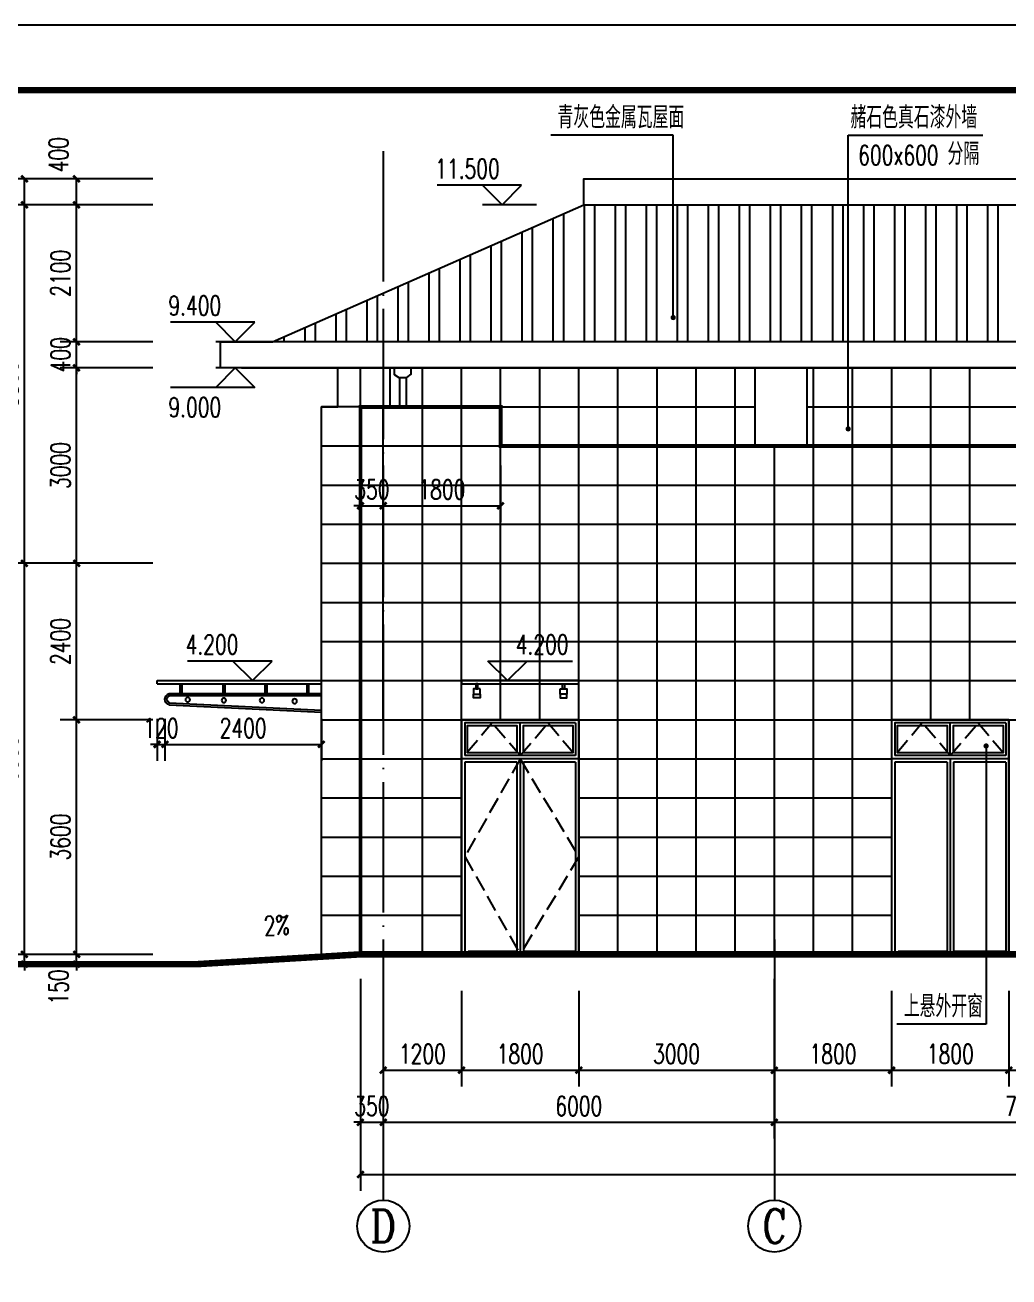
# Model space of a CAD drawing. Extents: x 63793 to 231107, y 20849 to 337643.
# Drawn here: x 179976 to 195072, y 147033 to 166242 of the extents above; entities that cross this region are included whole.
import ezdxf
from ezdxf.enums import TextEntityAlignment as Align

# ---------------------------------------------------------------- set-up
doc = ezdxf.new("R2010")
doc.units = 0
doc.header["$LTSCALE"] = 1000
doc.header["$MEASUREMENT"] = 0
doc.linetypes.add('DASH', pattern=[0.35, 0.25, -0.1])
doc.linetypes.add('DOTE', pattern=[2.42, 2, -0.2, 0.02, -0.2])
for name, color, linetype in [('A-ELEV-玻璃幕墙', 142, 'Continuous'), ('AXIS', 3, 'Continuous'), ('AXIS_TEXT', 7, 'Continuous'), ('DIM_ELEV', 3, 'Continuous'), ('DIM_LEAD', 3, 'Continuous'), ('DIM_SYMB', 3, 'Continuous'), ('DOTE', 1, 'DOTE'), ('PUB_DIM', 3, 'Continuous'), ('PUB_TEXT', 7, 'Continuous'), ('PUB_TITLE', 4, 'Continuous'), ('SPACE_HATCH', 8, 'Continuous'), ('新块$0$WINDOW', 4, 'Continuous'), ('网格', 144, 'Continuous'), ('装修线', 153, 'Continuous')]:
    doc.layers.add(name, color=color, linetype=linetype)
doc.styles.add('_TCH_AXIS', font='COMPLEX', dxfattribs={"bigfont": 'GBCBIG'})
doc.styles.add('_TCH_DIM', font='SIMPLEX', dxfattribs={"bigfont": 'GBCBIG'})
doc.styles.add('_TCH_DIM_T3', font='SIMPLEX', dxfattribs={"width": 0.705882, "bigfont": 'GBCBIG'})
doc.styles.add('COMPLEX', font='COMPLEX')
doc.dimstyles.new('_TCH_ARCH&&100', dxfattribs={"dimtxt": 297.5, "dimasz": 100, "dimexe": 250, "dimexo": 300, "dimgap": 100, "dimtad": 1, "dimdec": 0, "dimzin": 0, "dimdsep": 46, "dimtxsty": '_TCH_DIM_T3', "dimblk": 'ARCHTICK', "dimcen": 0.09, "dimclrt": 7, "dimazin": 2, "dimtfac": 1, "dimtdec": 0, "dimtix": 1, "dimtmove": 2, "dimatfit": 3, "dimfxl": 0, "dimtolj": 1, "dimtzin": 0, "dimarcsym": 0})

# ---------------------------------------------------------------- blocks, each defined once
blk = doc.blocks.new('ddd')
at = {"layer": 'A-ELEV-玻璃幕墙'}
for p, q in [((219058, -84048), (216538, -84048)), ((219058, -84098), (216538, -84098)), ((216728, -84248), (216728, -84098)), ((216758, -84248), (216758, -84098)), ((217370, -84248), (217370, -84098)), ((217400, -84248), (217400, -84098)), ((218016, -84248), (218016, -84098)), ((218046, -84248), (218046, -84098)), ((218675, -84248), (218675, -84098)), ((218705, -84248), (218705, -84098)), ((219058, -84098), (219058, -84048)), ((218872, -84248), (216538, -84248)), ((218872, -84278), (216538, -84278)), ((218871, -84389), (216538, -84500)), ((218872, -84419), (216538, -84530))]:
    blk.add_line(p, q, dxfattribs=at)
for centre in [(217450, -84350), (218034, -84350), (218588, -84341), (216949, -84365)]:
    blk.add_circle(centre, 35, dxfattribs=at)
for radius in [58.4, 88.4]:
    blk.add_arc((218850, -84334), radius, 284.4298, 75.5702, dxfattribs=at)
blk = doc.blocks.new('wdrfe')
blk.add_lwpolyline([(199154, -17387), (200954, -17387), (200954, -17337), (199154, -17337), (199154, -17387)])
for points in [[(199440, -17462), (199340, -17462), (199340, -17547), (199440, -17547)], [(199405, -17387), (199375, -17387), (199375, -17462), (199405, -17462)], [(200668, -17462), (200768, -17462), (200768, -17547), (200668, -17547)], [(200703, -17387), (200733, -17387), (200733, -17462), (200703, -17462)], [(199340, -17547), (199440, -17547), (199440, -17602), (199340, -17602)], [(200768, -17547), (200668, -17547), (200668, -17602), (200768, -17602)]]:
    blk.add_lwpolyline(points, close=True)
blk = doc.blocks.new('_ArchTick')
at = {"color": 0, "linetype": 'ByBlock', "const_width": 0.4}
blk.add_lwpolyline([(-0.5, -0.5), (0.5, 0.5)], dxfattribs=at)
blk = doc.blocks.new('*D1622')
at = {"layer": 'Defpoints', "color": 0, "transparency": 16777216}
for p in [(182002, 155898), (182122, 155898), (182122, 155205)]:
    blk.add_point(p, dxfattribs=at)
at = {"layer": 'PUB_DIM', "color": 0, "lineweight": -2, "transparency": 16777216}
for p, q in [((182002, 155598), (182002, 154955)), ((182122, 155598), (182122, 154955)), ((182002, 155205), (181902, 155205)), ((182002, 155205), (182122, 155205)), ((182122, 155205), (182222, 155205))]:
    blk.add_line(p, q, dxfattribs=at)
at = {"layer": 'PUB_DIM', "color": 0, "lineweight": -2, "transparency": 16777216, "xscale": 100, "yscale": 100, "zscale": 100}
blk.add_blockref('_ArchTick', (182002, 155205), dxfattribs=at)
at = {"layer": 'PUB_DIM', "color": 0, "lineweight": -2, "transparency": 16777216, "xscale": 100, "yscale": 100, "zscale": 100, "rotation": 180}
blk.add_blockref('_ArchTick', (182122, 155205), dxfattribs=at)
at = {"layer": 'PUB_DIM', "color": 7, "transparency": 16777216, "insert": (182062, 155454), "char_height": 297.5, "attachment_point": 5, "style": '_TCH_DIM_T3'}
blk.add_mtext('\\A1;120', dxfattribs=at)
blk = doc.blocks.new('*D1623')
at = {"layer": 'Defpoints', "color": 0, "transparency": 16777216}
for p in [(182122, 155898), (184522, 155898), (184522, 155205)]:
    blk.add_point(p, dxfattribs=at)
at = {"layer": 'PUB_DIM', "color": 0, "lineweight": -2, "transparency": 16777216}
for p, q in [((182122, 155598), (182122, 154955)), ((184522, 155598), (184522, 154955)), ((182122, 155205), (184522, 155205))]:
    blk.add_line(p, q, dxfattribs=at)
at = {"layer": 'PUB_DIM', "color": 0, "lineweight": -2, "transparency": 16777216, "xscale": 100, "yscale": 100, "zscale": 100, "rotation": 180}
blk.add_blockref('_ArchTick', (182122, 155205), dxfattribs=at)
at = {"layer": 'PUB_DIM', "color": 0, "lineweight": -2, "transparency": 16777216, "xscale": 100, "yscale": 100, "zscale": 100}
blk.add_blockref('_ArchTick', (184522, 155205), dxfattribs=at)
at = {"layer": 'PUB_DIM', "color": 7, "transparency": 16777216, "insert": (183322, 155454), "char_height": 297.5, "attachment_point": 5, "style": '_TCH_DIM_T3'}
blk.add_mtext('\\A1;2400', dxfattribs=at)
blk = doc.blocks.new('*D694')
at = {"layer": 'Defpoints', "color": 0, "transparency": 16777216}
for p in [(185472, 159783), (187272, 159783), (187272, 158866)]:
    blk.add_point(p, dxfattribs=at)
at = {"layer": 'PUB_DIM', "color": 0, "lineweight": -2, "transparency": 16777216}
for p, q in [((185472, 159483), (185472, 158616)), ((187272, 159483), (187272, 158616)), ((185472, 158866), (187272, 158866))]:
    blk.add_line(p, q, dxfattribs=at)
at = {"layer": 'PUB_DIM', "color": 0, "lineweight": -2, "transparency": 16777216, "xscale": 100, "yscale": 100, "zscale": 100, "rotation": 180}
blk.add_blockref('_ArchTick', (185472, 158866), dxfattribs=at)
at = {"layer": 'PUB_DIM', "color": 0, "lineweight": -2, "transparency": 16777216, "xscale": 100, "yscale": 100, "zscale": 100}
blk.add_blockref('_ArchTick', (187272, 158866), dxfattribs=at)
at = {"layer": 'PUB_DIM', "color": 7, "transparency": 16777216, "insert": (186372, 159115), "char_height": 297.5, "attachment_point": 5, "style": '_TCH_DIM_T3'}
blk.add_mtext('\\A1;1800', dxfattribs=at)
blk = doc.blocks.new('*D695')
at = {"layer": 'Defpoints', "color": 0, "transparency": 16777216}
for p in [(185122, 159783), (185472, 159783), (185472, 158866)]:
    blk.add_point(p, dxfattribs=at)
at = {"layer": 'PUB_DIM', "color": 0, "lineweight": -2, "transparency": 16777216}
for p, q in [((185122, 159483), (185122, 158616)), ((185472, 159483), (185472, 158616)), ((185122, 158866), (185022, 158866)), ((185122, 158866), (185472, 158866)), ((185472, 158866), (185572, 158866))]:
    blk.add_line(p, q, dxfattribs=at)
at = {"layer": 'PUB_DIM', "color": 0, "lineweight": -2, "transparency": 16777216, "xscale": 100, "yscale": 100, "zscale": 100}
blk.add_blockref('_ArchTick', (185122, 158866), dxfattribs=at)
at = {"layer": 'PUB_DIM', "color": 0, "lineweight": -2, "transparency": 16777216, "xscale": 100, "yscale": 100, "zscale": 100, "rotation": 180}
blk.add_blockref('_ArchTick', (185472, 158866), dxfattribs=at)
at = {"layer": 'PUB_DIM', "color": 7, "transparency": 16777216, "insert": (185297, 159115), "char_height": 297.5, "attachment_point": 5, "style": '_TCH_DIM_T3'}
blk.add_mtext('\\A1;350', dxfattribs=at)
blk = doc.blocks.new('*D858')
at = {"layer": 'Defpoints', "color": 0, "transparency": 16777216}
for p in [(195072, 151725), (197172, 151725), (197172, 150206)]:
    blk.add_point(p, dxfattribs=at)
at = {"layer": 'PUB_DIM', "color": 0, "lineweight": -2, "transparency": 16777216}
for p, q in [((195072, 151425), (195072, 149956)), ((197172, 151425), (197172, 149956)), ((195072, 150206), (197172, 150206))]:
    blk.add_line(p, q, dxfattribs=at)
at = {"layer": 'PUB_DIM', "color": 0, "lineweight": -2, "transparency": 16777216, "xscale": 100, "yscale": 100, "zscale": 100, "rotation": 180}
blk.add_blockref('_ArchTick', (195072, 150206), dxfattribs=at)
at = {"layer": 'PUB_DIM', "color": 0, "lineweight": -2, "transparency": 16777216, "xscale": 100, "yscale": 100, "zscale": 100}
blk.add_blockref('_ArchTick', (197172, 150206), dxfattribs=at)
at = {"layer": 'PUB_DIM', "color": 7, "transparency": 16777216, "insert": (196122, 150455), "char_height": 297.5, "attachment_point": 5, "style": '_TCH_DIM_T3'}
blk.add_mtext('\\A1;2100', dxfattribs=at)
blk = doc.blocks.new('*D859')
at = {"layer": 'Defpoints', "color": 0, "transparency": 16777216}
for p in [(193272, 151725), (195072, 151725), (195072, 150206)]:
    blk.add_point(p, dxfattribs=at)
at = {"layer": 'PUB_DIM', "color": 0, "lineweight": -2, "transparency": 16777216}
for p, q in [((193272, 151425), (193272, 149956)), ((195072, 151425), (195072, 149956)), ((193272, 150206), (195072, 150206))]:
    blk.add_line(p, q, dxfattribs=at)
at = {"layer": 'PUB_DIM', "color": 0, "lineweight": -2, "transparency": 16777216, "xscale": 100, "yscale": 100, "zscale": 100, "rotation": 180}
blk.add_blockref('_ArchTick', (193272, 150206), dxfattribs=at)
at = {"layer": 'PUB_DIM', "color": 0, "lineweight": -2, "transparency": 16777216, "xscale": 100, "yscale": 100, "zscale": 100}
blk.add_blockref('_ArchTick', (195072, 150206), dxfattribs=at)
at = {"layer": 'PUB_DIM', "color": 7, "transparency": 16777216, "insert": (194172, 150455), "char_height": 297.5, "attachment_point": 5, "style": '_TCH_DIM_T3'}
blk.add_mtext('\\A1;1800', dxfattribs=at)
blk = doc.blocks.new('*D860')
at = {"layer": 'Defpoints', "color": 0, "transparency": 16777216}
for p in [(191472, 151725), (193272, 151725), (193272, 150206)]:
    blk.add_point(p, dxfattribs=at)
at = {"layer": 'PUB_DIM', "color": 0, "lineweight": -2, "transparency": 16777216}
for p, q in [((191472, 151425), (191472, 149956)), ((193272, 151425), (193272, 149956)), ((191472, 150206), (193272, 150206))]:
    blk.add_line(p, q, dxfattribs=at)
at = {"layer": 'PUB_DIM', "color": 0, "lineweight": -2, "transparency": 16777216, "xscale": 100, "yscale": 100, "zscale": 100, "rotation": 180}
blk.add_blockref('_ArchTick', (191472, 150206), dxfattribs=at)
at = {"layer": 'PUB_DIM', "color": 0, "lineweight": -2, "transparency": 16777216, "xscale": 100, "yscale": 100, "zscale": 100}
blk.add_blockref('_ArchTick', (193272, 150206), dxfattribs=at)
at = {"layer": 'PUB_DIM', "color": 7, "transparency": 16777216, "insert": (192372, 150455), "char_height": 297.5, "attachment_point": 5, "style": '_TCH_DIM_T3'}
blk.add_mtext('\\A1;1800', dxfattribs=at)
blk = doc.blocks.new('*D861')
at = {"layer": 'Defpoints', "color": 0, "transparency": 16777216}
for p in [(188472, 151725), (191472, 151725), (191472, 150206)]:
    blk.add_point(p, dxfattribs=at)
at = {"layer": 'PUB_DIM', "color": 0, "lineweight": -2, "transparency": 16777216}
for p, q in [((188472, 151425), (188472, 149956)), ((191472, 151425), (191472, 149956)), ((188472, 150206), (191472, 150206))]:
    blk.add_line(p, q, dxfattribs=at)
at = {"layer": 'PUB_DIM', "color": 0, "lineweight": -2, "transparency": 16777216, "xscale": 100, "yscale": 100, "zscale": 100, "rotation": 180}
blk.add_blockref('_ArchTick', (188472, 150206), dxfattribs=at)
at = {"layer": 'PUB_DIM', "color": 0, "lineweight": -2, "transparency": 16777216, "xscale": 100, "yscale": 100, "zscale": 100}
blk.add_blockref('_ArchTick', (191472, 150206), dxfattribs=at)
at = {"layer": 'PUB_DIM', "color": 7, "transparency": 16777216, "insert": (189972, 150455), "char_height": 297.5, "attachment_point": 5, "style": '_TCH_DIM_T3'}
blk.add_mtext('\\A1;3000', dxfattribs=at)
blk = doc.blocks.new('*D862')
at = {"layer": 'Defpoints', "color": 0, "transparency": 16777216}
for p in [(186672, 151725), (188472, 151725), (188472, 150206)]:
    blk.add_point(p, dxfattribs=at)
at = {"layer": 'PUB_DIM', "color": 0, "lineweight": -2, "transparency": 16777216}
for p, q in [((186672, 151425), (186672, 149956)), ((188472, 151425), (188472, 149956)), ((186672, 150206), (188472, 150206))]:
    blk.add_line(p, q, dxfattribs=at)
at = {"layer": 'PUB_DIM', "color": 0, "lineweight": -2, "transparency": 16777216, "xscale": 100, "yscale": 100, "zscale": 100, "rotation": 180}
blk.add_blockref('_ArchTick', (186672, 150206), dxfattribs=at)
at = {"layer": 'PUB_DIM', "color": 0, "lineweight": -2, "transparency": 16777216, "xscale": 100, "yscale": 100, "zscale": 100}
blk.add_blockref('_ArchTick', (188472, 150206), dxfattribs=at)
at = {"layer": 'PUB_DIM', "color": 7, "transparency": 16777216, "insert": (187572, 150455), "char_height": 297.5, "attachment_point": 5, "style": '_TCH_DIM_T3'}
blk.add_mtext('\\A1;1800', dxfattribs=at)
blk = doc.blocks.new('*D863')
at = {"layer": 'Defpoints', "color": 0, "transparency": 16777216}
for p in [(185472, 151725), (186672, 151725), (186672, 150206)]:
    blk.add_point(p, dxfattribs=at)
at = {"layer": 'PUB_DIM', "color": 0, "lineweight": -2, "transparency": 16777216}
for p, q in [((185472, 151425), (185472, 149956)), ((186672, 151425), (186672, 149956)), ((185472, 150206), (186672, 150206))]:
    blk.add_line(p, q, dxfattribs=at)
at = {"layer": 'PUB_DIM', "color": 0, "lineweight": -2, "transparency": 16777216, "xscale": 100, "yscale": 100, "zscale": 100, "rotation": 180}
blk.add_blockref('_ArchTick', (185472, 150206), dxfattribs=at)
at = {"layer": 'PUB_DIM', "color": 0, "lineweight": -2, "transparency": 16777216, "xscale": 100, "yscale": 100, "zscale": 100}
blk.add_blockref('_ArchTick', (186672, 150206), dxfattribs=at)
at = {"layer": 'PUB_DIM', "color": 7, "transparency": 16777216, "insert": (186072, 150455), "char_height": 297.5, "attachment_point": 5, "style": '_TCH_DIM_T3'}
blk.add_mtext('\\A1;1200', dxfattribs=at)
blk = doc.blocks.new('*D866')
at = {"layer": 'AXIS', "color": 0, "lineweight": -2, "transparency": 16777216}
for p, q in [((191472, 151606), (191472, 149156)), ((199272, 151606), (199272, 149156)), ((191472, 149406), (199272, 149406))]:
    blk.add_line(p, q, dxfattribs=at)
at = {"layer": 'Defpoints', "color": 0, "transparency": 16777216}
for p in [(191472, 151906), (199272, 151906), (199272, 149406)]:
    blk.add_point(p, dxfattribs=at)
at = {"layer": 'AXIS', "color": 0, "lineweight": -2, "transparency": 16777216, "xscale": 100, "yscale": 100, "zscale": 100, "rotation": 180}
blk.add_blockref('_ArchTick', (191472, 149406), dxfattribs=at)
at = {"layer": 'AXIS', "color": 0, "lineweight": -2, "transparency": 16777216, "xscale": 100, "yscale": 100, "zscale": 100}
blk.add_blockref('_ArchTick', (199272, 149406), dxfattribs=at)
at = {"layer": 'AXIS', "color": 7, "transparency": 16777216, "insert": (195372, 149655), "char_height": 297.5, "attachment_point": 5, "style": '_TCH_DIM_T3'}
blk.add_mtext('\\A1;7800', dxfattribs=at)
blk = doc.blocks.new('*D867')
at = {"layer": 'AXIS', "color": 0, "lineweight": -2, "transparency": 16777216}
for p, q in [((185472, 151606), (185472, 149156)), ((191472, 151606), (191472, 149156)), ((185472, 149406), (191472, 149406))]:
    blk.add_line(p, q, dxfattribs=at)
at = {"layer": 'Defpoints', "color": 0, "transparency": 16777216}
for p in [(185472, 151906), (191472, 151906), (191472, 149406)]:
    blk.add_point(p, dxfattribs=at)
at = {"layer": 'AXIS', "color": 0, "lineweight": -2, "transparency": 16777216, "xscale": 100, "yscale": 100, "zscale": 100, "rotation": 180}
blk.add_blockref('_ArchTick', (185472, 149406), dxfattribs=at)
at = {"layer": 'AXIS', "color": 0, "lineweight": -2, "transparency": 16777216, "xscale": 100, "yscale": 100, "zscale": 100}
blk.add_blockref('_ArchTick', (191472, 149406), dxfattribs=at)
at = {"layer": 'AXIS', "color": 7, "transparency": 16777216, "insert": (188472, 149655), "char_height": 297.5, "attachment_point": 5, "style": '_TCH_DIM_T3'}
blk.add_mtext('\\A1;6000', dxfattribs=at)
blk = doc.blocks.new('*D868')
at = {"layer": 'AXIS', "color": 0, "lineweight": -2, "transparency": 16777216}
for p, q in [((185122, 151606), (185122, 149156)), ((185472, 151606), (185472, 149156)), ((185122, 149406), (185022, 149406)), ((185122, 149406), (185472, 149406)), ((185472, 149406), (185572, 149406))]:
    blk.add_line(p, q, dxfattribs=at)
at = {"layer": 'Defpoints', "color": 0, "transparency": 16777216}
for p in [(185122, 151906), (185472, 151906), (185472, 149406)]:
    blk.add_point(p, dxfattribs=at)
at = {"layer": 'AXIS', "color": 0, "lineweight": -2, "transparency": 16777216, "xscale": 100, "yscale": 100, "zscale": 100}
blk.add_blockref('_ArchTick', (185122, 149406), dxfattribs=at)
at = {"layer": 'AXIS', "color": 0, "lineweight": -2, "transparency": 16777216, "xscale": 100, "yscale": 100, "zscale": 100, "rotation": 180}
blk.add_blockref('_ArchTick', (185472, 149406), dxfattribs=at)
at = {"layer": 'AXIS', "color": 7, "transparency": 16777216, "insert": (185297, 149655), "char_height": 297.5, "attachment_point": 5, "style": '_TCH_DIM_T3'}
blk.add_mtext('\\A1;350', dxfattribs=at)
blk = doc.blocks.new('*D869')
at = {"layer": 'AXIS', "color": 0, "lineweight": -2, "transparency": 16777216}
for p, q in [((185122, 151606), (185122, 148356)), ((206822, 151606), (206822, 148356)), ((185122, 148606), (206822, 148606))]:
    blk.add_line(p, q, dxfattribs=at)
at = {"layer": 'Defpoints', "color": 0, "transparency": 16777216}
for p in [(185122, 151906), (206822, 151906), (206822, 148606)]:
    blk.add_point(p, dxfattribs=at)
at = {"layer": 'AXIS', "color": 0, "lineweight": -2, "transparency": 16777216, "xscale": 100, "yscale": 100, "zscale": 100, "rotation": 180}
blk.add_blockref('_ArchTick', (185122, 148606), dxfattribs=at)
at = {"layer": 'AXIS', "color": 0, "lineweight": -2, "transparency": 16777216, "xscale": 100, "yscale": 100, "zscale": 100}
blk.add_blockref('_ArchTick', (206822, 148606), dxfattribs=at)
at = {"layer": 'AXIS', "color": 7, "transparency": 16777216, "insert": (195972, 148855), "char_height": 297.5, "attachment_point": 5, "style": '_TCH_DIM_T3'}
blk.add_mtext('\\A1;21700', dxfattribs=at)
blk = doc.blocks.new('*D880')
at = {"layer": 'Defpoints', "color": 0, "transparency": 16777216}
for p in [(180766, 151983), (182237, 151983), (182237, 151833)]:
    blk.add_point(p, dxfattribs=at)
at = {"layer": 'PUB_DIM', "color": 0, "lineweight": -2, "transparency": 16777216}
for p, q in [((181937, 151983), (180516, 151983)), ((180766, 151983), (180766, 152083)), ((180766, 151833), (180766, 151983)), ((181937, 151833), (180516, 151833)), ((180766, 151833), (180766, 151733))]:
    blk.add_line(p, q, dxfattribs=at)
at = {"layer": 'PUB_DIM', "color": 0, "lineweight": -2, "transparency": 16777216, "xscale": 100, "yscale": 100, "zscale": 100}
for p, rotation in [((180766, 151983), 270), ((180766, 151833), 90)]:
    blk.add_blockref('_ArchTick', p, dxfattribs=dict(at, rotation=rotation))
at = {"layer": 'PUB_DIM', "color": 7, "transparency": 16777216, "insert": (180491, 151483), "char_height": 297.5, "attachment_point": 5, "rotation": 90, "style": '_TCH_DIM_T3'}
blk.add_mtext('\\A1;150', dxfattribs=at)
blk = doc.blocks.new('*D881')
at = {"layer": 'Defpoints', "color": 0, "transparency": 16777216}
for p in [(180766, 155583), (182237, 155583), (182237, 151983)]:
    blk.add_point(p, dxfattribs=at)
at = {"layer": 'PUB_DIM', "color": 0, "lineweight": -2, "transparency": 16777216}
for p, q in [((181937, 155583), (180516, 155583)), ((180766, 151983), (180766, 155583)), ((181937, 151983), (180516, 151983))]:
    blk.add_line(p, q, dxfattribs=at)
at = {"layer": 'PUB_DIM', "color": 0, "lineweight": -2, "transparency": 16777216, "xscale": 100, "yscale": 100, "zscale": 100}
for p, rotation in [((180766, 155583), 90), ((180766, 151983), 270)]:
    blk.add_blockref('_ArchTick', p, dxfattribs=dict(at, rotation=rotation))
at = {"layer": 'PUB_DIM', "color": 7, "transparency": 16777216, "insert": (180518, 153783), "char_height": 297.5, "attachment_point": 5, "rotation": 90, "style": '_TCH_DIM_T3'}
blk.add_mtext('\\A1;3600', dxfattribs=at)
blk = doc.blocks.new('*D882')
at = {"layer": 'Defpoints', "color": 0, "transparency": 16777216}
for p in [(180766, 157983), (182237, 157983), (182237, 155583)]:
    blk.add_point(p, dxfattribs=at)
at = {"layer": 'PUB_DIM', "color": 0, "lineweight": -2, "transparency": 16777216}
for p, q in [((181937, 157983), (180516, 157983)), ((180766, 155583), (180766, 157983)), ((181937, 155583), (180516, 155583))]:
    blk.add_line(p, q, dxfattribs=at)
at = {"layer": 'PUB_DIM', "color": 0, "lineweight": -2, "transparency": 16777216, "xscale": 100, "yscale": 100, "zscale": 100}
for p, rotation in [((180766, 157983), 90), ((180766, 155583), 270)]:
    blk.add_blockref('_ArchTick', p, dxfattribs=dict(at, rotation=rotation))
at = {"layer": 'PUB_DIM', "color": 7, "transparency": 16777216, "insert": (180518, 156783), "char_height": 297.5, "attachment_point": 5, "rotation": 90, "style": '_TCH_DIM_T3'}
blk.add_mtext('\\A1;2400', dxfattribs=at)
blk = doc.blocks.new('*D883')
at = {"layer": 'Defpoints', "color": 0, "transparency": 16777216}
for p in [(180766, 160983), (182237, 160983), (182237, 157983)]:
    blk.add_point(p, dxfattribs=at)
at = {"layer": 'PUB_DIM', "color": 0, "lineweight": -2, "transparency": 16777216}
for p, q in [((181937, 160983), (180516, 160983)), ((180766, 157983), (180766, 160983)), ((181937, 157983), (180516, 157983))]:
    blk.add_line(p, q, dxfattribs=at)
at = {"layer": 'PUB_DIM', "color": 0, "lineweight": -2, "transparency": 16777216, "xscale": 100, "yscale": 100, "zscale": 100}
for p, rotation in [((180766, 160983), 90), ((180766, 157983), 270)]:
    blk.add_blockref('_ArchTick', p, dxfattribs=dict(at, rotation=rotation))
at = {"layer": 'PUB_DIM', "color": 7, "transparency": 16777216, "insert": (180518, 159483), "char_height": 297.5, "attachment_point": 5, "rotation": 90, "style": '_TCH_DIM_T3'}
blk.add_mtext('\\A1;3000', dxfattribs=at)
blk = doc.blocks.new('*D884')
at = {"layer": 'Defpoints', "color": 0, "transparency": 16777216}
for p in [(180766, 161383), (182237, 161383), (182237, 160983)]:
    blk.add_point(p, dxfattribs=at)
at = {"layer": 'PUB_DIM', "color": 0, "lineweight": -2, "transparency": 16777216}
for p, q in [((181937, 161383), (180516, 161383)), ((180766, 161383), (180766, 161483)), ((180766, 160983), (180766, 161383)), ((181937, 160983), (180516, 160983)), ((180766, 160983), (180766, 160883))]:
    blk.add_line(p, q, dxfattribs=at)
at = {"layer": 'PUB_DIM', "color": 0, "lineweight": -2, "transparency": 16777216, "xscale": 100, "yscale": 100, "zscale": 100}
for p, rotation in [((180766, 161383), 270), ((180766, 160983), 90)]:
    blk.add_blockref('_ArchTick', p, dxfattribs=dict(at, rotation=rotation))
at = {"layer": 'PUB_DIM', "color": 7, "transparency": 16777216, "insert": (180518, 161183), "char_height": 297.5, "attachment_point": 5, "rotation": 90, "style": '_TCH_DIM_T3'}
blk.add_mtext('\\A1;400', dxfattribs=at)
blk = doc.blocks.new('*D885')
at = {"layer": 'Defpoints', "color": 0, "transparency": 16777216}
for p in [(180766, 163483), (182237, 163483), (182237, 161383)]:
    blk.add_point(p, dxfattribs=at)
at = {"layer": 'PUB_DIM', "color": 0, "lineweight": -2, "transparency": 16777216}
for p, q in [((181937, 163483), (180516, 163483)), ((180766, 161383), (180766, 163483)), ((181937, 161383), (180516, 161383))]:
    blk.add_line(p, q, dxfattribs=at)
at = {"layer": 'PUB_DIM', "color": 0, "lineweight": -2, "transparency": 16777216, "xscale": 100, "yscale": 100, "zscale": 100}
for p, rotation in [((180766, 163483), 90), ((180766, 161383), 270)]:
    blk.add_blockref('_ArchTick', p, dxfattribs=dict(at, rotation=rotation))
at = {"layer": 'PUB_DIM', "color": 7, "transparency": 16777216, "insert": (180518, 162433), "char_height": 297.5, "attachment_point": 5, "rotation": 90, "style": '_TCH_DIM_T3'}
blk.add_mtext('\\A1;2100', dxfattribs=at)
blk = doc.blocks.new('*D886')
at = {"layer": 'Defpoints', "color": 0, "transparency": 16777216}
for p in [(180766, 163883), (182237, 163883), (182237, 163483)]:
    blk.add_point(p, dxfattribs=at)
at = {"layer": 'PUB_DIM', "color": 0, "lineweight": -2, "transparency": 16777216}
for p, q in [((181937, 163883), (180516, 163883)), ((180766, 163483), (180766, 163883)), ((181937, 163483), (180516, 163483))]:
    blk.add_line(p, q, dxfattribs=at)
at = {"layer": 'PUB_DIM', "color": 0, "lineweight": -2, "transparency": 16777216, "xscale": 100, "yscale": 100, "zscale": 100}
for p, rotation in [((180766, 163883), 90), ((180766, 163483), 270)]:
    blk.add_blockref('_ArchTick', p, dxfattribs=dict(at, rotation=rotation))
at = {"layer": 'PUB_DIM', "color": 7, "transparency": 16777216, "insert": (180491, 164253), "char_height": 297.5, "attachment_point": 5, "rotation": 90, "style": '_TCH_DIM_T3'}
blk.add_mtext('\\A1;400', dxfattribs=at)
blk = doc.blocks.new('*D887')
at = {"layer": 'AXIS', "color": 0, "lineweight": -2, "transparency": 16777216}
for p, q in [((180893, 163883), (178916, 163883)), ((179166, 151833), (179166, 163883)), ((180893, 151833), (178916, 151833))]:
    blk.add_line(p, q, dxfattribs=at)
at = {"layer": 'Defpoints', "color": 0, "transparency": 16777216}
for p in [(179166, 163883), (181193, 163883), (181193, 151833)]:
    blk.add_point(p, dxfattribs=at)
at = {"layer": 'AXIS', "color": 0, "lineweight": -2, "transparency": 16777216, "xscale": 100, "yscale": 100, "zscale": 100}
for p, rotation in [((179166, 163883), 90), ((179166, 151833), 270)]:
    blk.add_blockref('_ArchTick', p, dxfattribs=dict(at, rotation=rotation))
at = {"layer": 'AXIS', "color": 7, "transparency": 16777216, "insert": (178918, 157858), "char_height": 297.5, "attachment_point": 5, "rotation": 90, "style": '_TCH_DIM_T3'}
blk.add_mtext('\\A1;12050', dxfattribs=at)
blk = doc.blocks.new('*D888')
at = {"layer": 'AXIS', "color": 0, "lineweight": -2, "transparency": 16777216}
for p, q in [((180908, 151983), (179716, 151983)), ((179966, 151983), (179966, 152083)), ((179966, 151833), (179966, 151983)), ((180908, 151833), (179716, 151833)), ((179966, 151833), (179966, 151733))]:
    blk.add_line(p, q, dxfattribs=at)
at = {"layer": 'Defpoints', "color": 0, "transparency": 16777216}
for p in [(179966, 151983), (181208, 151983), (181208, 151833)]:
    blk.add_point(p, dxfattribs=at)
at = {"layer": 'AXIS', "color": 0, "lineweight": -2, "transparency": 16777216, "xscale": 100, "yscale": 100, "zscale": 100}
for p, rotation in [((179966, 151983), 270), ((179966, 151833), 90)]:
    blk.add_blockref('_ArchTick', p, dxfattribs=dict(at, rotation=rotation))
at = {"layer": 'AXIS', "color": 7, "transparency": 16777216, "insert": (179691, 151483), "char_height": 297.5, "attachment_point": 5, "rotation": 90, "style": '_TCH_DIM_T3'}
blk.add_mtext('\\A1;150', dxfattribs=at)
blk = doc.blocks.new('*D889')
at = {"layer": 'AXIS', "color": 0, "lineweight": -2, "transparency": 16777216}
for p, q in [((180908, 157983), (179716, 157983)), ((179966, 151983), (179966, 157983)), ((180908, 151983), (179716, 151983))]:
    blk.add_line(p, q, dxfattribs=at)
at = {"layer": 'Defpoints', "color": 0, "transparency": 16777216}
for p in [(179966, 157983), (181208, 157983), (181208, 151983)]:
    blk.add_point(p, dxfattribs=at)
at = {"layer": 'AXIS', "color": 0, "lineweight": -2, "transparency": 16777216, "xscale": 100, "yscale": 100, "zscale": 100}
for p, rotation in [((179966, 157983), 90), ((179966, 151983), 270)]:
    blk.add_blockref('_ArchTick', p, dxfattribs=dict(at, rotation=rotation))
at = {"layer": 'AXIS', "color": 7, "transparency": 16777216, "insert": (179718, 154983), "char_height": 297.5, "attachment_point": 5, "rotation": 90, "style": '_TCH_DIM_T3'}
blk.add_mtext('\\A1;6000', dxfattribs=at)
blk = doc.blocks.new('*D890')
at = {"layer": 'AXIS', "color": 0, "lineweight": -2, "transparency": 16777216}
for p, q in [((180908, 163483), (179716, 163483)), ((179966, 157983), (179966, 163483)), ((180908, 157983), (179716, 157983))]:
    blk.add_line(p, q, dxfattribs=at)
at = {"layer": 'Defpoints', "color": 0, "transparency": 16777216}
for p in [(179966, 163483), (181208, 163483), (181208, 157983)]:
    blk.add_point(p, dxfattribs=at)
at = {"layer": 'AXIS', "color": 0, "lineweight": -2, "transparency": 16777216, "xscale": 100, "yscale": 100, "zscale": 100}
for p, rotation in [((179966, 163483), 90), ((179966, 157983), 270)]:
    blk.add_blockref('_ArchTick', p, dxfattribs=dict(at, rotation=rotation))
at = {"layer": 'AXIS', "color": 7, "transparency": 16777216, "insert": (179718, 160733), "char_height": 297.5, "attachment_point": 5, "rotation": 90, "style": '_TCH_DIM_T3'}
blk.add_mtext('\\A1;5500', dxfattribs=at)
blk = doc.blocks.new('*D891')
at = {"layer": 'AXIS', "color": 0, "lineweight": -2, "transparency": 16777216}
for p, q in [((180908, 163883), (179716, 163883)), ((179966, 163483), (179966, 163883)), ((180908, 163483), (179716, 163483))]:
    blk.add_line(p, q, dxfattribs=at)
at = {"layer": 'Defpoints', "color": 0, "transparency": 16777216}
for p in [(179966, 163883), (181208, 163883), (181208, 163483)]:
    blk.add_point(p, dxfattribs=at)
at = {"layer": 'AXIS', "color": 0, "lineweight": -2, "transparency": 16777216, "xscale": 100, "yscale": 100, "zscale": 100}
for p, rotation in [((179966, 163883), 90), ((179966, 163483), 270)]:
    blk.add_blockref('_ArchTick', p, dxfattribs=dict(at, rotation=rotation))
at = {"layer": 'AXIS', "color": 7, "transparency": 16777216, "insert": (179691, 164253), "char_height": 297.5, "attachment_point": 5, "rotation": 90, "style": '_TCH_DIM_T3'}
blk.add_mtext('\\A1;400', dxfattribs=at)
blk = doc.blocks.new('_AXISO')
blk.add_circle((0, 0), 0.5)
at = {"layer": 'AXIS_TEXT', "style": 'COMPLEX', "width": 1.041667}
blk.add_attdef('A', text='', height=0.56, dxfattribs=at).set_placement((-0.25, -0.28), (0.25, -0.28), align=Align.FIT)

msp = doc.modelspace()

# ---------------------------------------------------------------- hatches: boundary and pattern name
at = {"layer": '网格'}
h = msp.add_hatch(dxfattribs=at)
h.set_pattern_fill('ANSI32', color=256, scale=100, angle=45, style=0)
h.set_pattern_definition([(90, (-53378.04, 196788.4), (-476.25, 3e-14), []), (90, (-53219.3, 196947.14), (-476.25, 3e-14), [])])
h.paths.add_polyline_path([(208172.3, 161383.4), (203397.3, 163483.4), (188547.3, 163483.4), (183772.3, 161383.4)])

# ---------------------------------------------------------------- linework, layer by layer
for p, q in [((188547.3, 163483.4), (203397.3, 163483.4)), ((208972.3, 161383.4), (182972.3, 161383.4)), ((183297.3, 160983.4), (208647.3, 160983.4)), ((184772.3, 160383.4), (184772.3, 160983.4)), ((185572.3, 160983.4), (185572.3, 160383.4)), ((191172.3, 160983.4), (191172.3, 159783.4)), ((191972.3, 160983.4), (191972.3, 159783.4))]:
    msp.add_line(p, q)
at = {"color": 8}
for p, q in [((185721.2, 160833.4), (185721.2, 160383.4)), ((185821.2, 160833.4), (185821.2, 160383.4))]:
    msp.add_line(p, q, dxfattribs=at)
for points in [[(184522.3, 151983.4), (184522.3, 160383.4), (184772.3, 160383.4), (184772.3, 160983.4), (182972.3, 160983.4), (182972.3, 161383.4), (183772.3, 161383.4), (188547.3, 163483.4), (188547.3, 163883.4), (203397.3, 163883.4), (203397.3, 163483.4), (208172.3, 161383.4), (208972.3, 161383.4), (208972.3, 160983.4), (206822.3, 160983.4), (206822.3, 160383.4), (206822.3, 160383.4), (206822.3, 159783.4)], [(185122.3, 160383.4), (184522.3, 160383.4)]]:
    msp.add_lwpolyline(points)
msp.add_lwpolyline([(182972.3, 160983.4), (182972.3, 161383.4), (183772.3, 161383.4), (188547.3, 163483.4), (188547.3, 163883.4), (203397.3, 163883.4), (203397.3, 163483.4), (208172.3, 161383.4), (208972.3, 161383.4), (208972.3, 160983.4)], close=True)
msp.add_lwpolyline([(185641.2, 160983.4), (185641.2, 160882.9), (185711.2, 160833.4), (185831.2, 160833.4), (185901.2, 160883.4), (185901.2, 160983.4), (185641.2, 160983.4)], dxfattribs=at)
at = {"const_width": 100}
for points in [[(185122.3, 151983.4), (182622.3, 151833.4), (178108.5, 151833.4)], [(206822.3, 151983.4), (185122.3, 151983.4)]]:
    msp.add_lwpolyline(points, dxfattribs=at)
at = {"layer": 'AXIS'}
for p, q in [((185472.3, 152213.5), (185472.3, 148213.5)), ((191472.3, 152213.5), (191472.3, 148213.5))]:
    msp.add_line(p, q, dxfattribs=at)
at = {"layer": 'DIM_ELEV'}
for p, q in [((180622, 163883.4), (178324.4, 163883.4)), ((187594.7, 163783.4), (186298.6, 163783.4)), ((187294.7, 163483.4), (186994.7, 163783.4)), ((187294.7, 163483.4), (187594.7, 163783.4)), ((180622, 163483.4), (178324.4, 163483.4)), ((187824.1, 163483.4), (186994.7, 163483.4)), ((183501.4, 161683.4), (182205.3, 161683.4)), ((183201.4, 161383.4), (182901.4, 161683.4)), ((183201.4, 161383.4), (183501.4, 161683.4)), ((183901.4, 161383.4), (182901.4, 161383.4)), ((183201.4, 160983.4), (182901.4, 160683.4)), ((183901.4, 160983.4), (182901.4, 160983.4)), ((183201.4, 160983.4), (183501.4, 160683.4)), ((183501.4, 160683.4), (182205.3, 160683.4)), ((180622, 157983.4), (178324.4, 157983.4)), ((183765.6, 156483.4), (182469.5, 156483.4)), ((183465.6, 156183.4), (183165.6, 156483.4)), ((183465.6, 156183.4), (183765.6, 156483.4)), ((187378.4, 156183.4), (187078.4, 156483.4)), ((187078.4, 156483.4), (188374.5, 156483.4)), ((187378.4, 156183.4), (187678.4, 156483.4)), ((180622, 151983.4), (178324.4, 151983.4)), ((180622, 151833.4), (178324.4, 151833.4))]:
    msp.add_line(p, q, dxfattribs=at)
at = {"layer": 'DIM_LEAD'}
for p, q in [((189919.7, 164552.8), (188040.5, 164552.8)), ((189919.7, 161753.9), (189919.7, 164552.8)), ((192605.3, 160045.7), (192605.3, 164551)), ((192605.3, 164551), (194669.9, 164551)), ((194720.8, 155180.6), (194720.8, 150912.3)), ((194720.8, 150912.3), (193353.3, 150912.3))]:
    msp.add_line(p, q, dxfattribs=at)
at = {"layer": 'DIM_LEAD', "const_width": 40}
for points in [[(189919.7, 161733.9, 1), (189919.7, 161773.9, 1)], [(192605.3, 160025.7, 1), (192605.3, 160065.7, 1)], [(194720.8, 155200.6, 1), (194720.8, 155160.6, 1)]]:
    msp.add_lwpolyline(points, format="xyb", close=True, dxfattribs=at)
at = {"layer": 'DIM_SYMB'}
msp.add_lwpolyline([(184341.8, 152198, 0, 0, 0), (183639.9, 152165.4, 80, 0, 0), (183340.3, 152151.5, 0, 0, 0)], format="xyseb", dxfattribs=at)
at = {"layer": 'DOTE', "linetype": 'DOTE'}
msp.add_line((185472.3, 164306.1), (185472.3, 150012.3), dxfattribs=at)
at = {"layer": 'PUB_TITLE'}
msp.add_lwpolyline([(131661.1, 124242.4), (220861.1, 124242.4), (220861.1, 166242.4), (131661.1, 166242.4)], close=True, dxfattribs=at)
at = {"layer": 'PUB_TITLE', "const_width": 100}
msp.add_lwpolyline([(134161.1, 125242.4), (219861.1, 125242.4), (219861.1, 165242.4), (134161.1, 165242.4)], close=True, dxfattribs=at)
at = {"layer": 'SPACE_HATCH', "linetype": 'DASH'}
for points in [[(187572.3, 155033.4), (187142.3, 155533.4), (186722.3, 155033.4)], [(187572.3, 155033.4), (188002.3, 155533.4), (188422.3, 155033.4)], [(194171.9, 155033.4), (193741.9, 155533.4), (193321.9, 155033.4)], [(194171.9, 155033.4), (194601.9, 155533.4), (195021.9, 155033.4)], [(187572.3, 154983.4), (186722.3, 153483.4), (187572.3, 151983.4)], [(187572.3, 154983.4), (188472.3, 153483.4), (187572.3, 151983.4)]]:
    msp.add_lwpolyline(points, dxfattribs=at)
at = {"layer": '新块$0$WINDOW'}
for p, q in [((187572.3, 155033.4), (187572.3, 155533.4)), ((188422.3, 155533.4), (188422.3, 155033.4)), ((188472.3, 155583.4), (188472.3, 151983.4)), ((194171.9, 155033.4), (194171.9, 155533.4)), ((195021.9, 155533.4), (195021.9, 155033.4)), ((195071.9, 155583.4), (195071.9, 151983.4)), ((188422.3, 155033.4), (186722.3, 155033.4)), ((188422.3, 155033.4), (186772.3, 155033.4)), ((195021.9, 155033.4), (193321.9, 155033.4)), ((195021.9, 155033.4), (193371.9, 155033.4)), ((188472.3, 154983.4), (186672.3, 154983.4)), ((187522.3, 154933.4), (186722.3, 154933.4)), ((187522.3, 154933.4), (187522.3, 152033.4)), ((187572.3, 154983.4), (187572.3, 151983.4)), ((187622.3, 154933.4), (187622.3, 152033.4)), ((188422.3, 154933.4), (187622.3, 154933.4)), ((188422.3, 154933.4), (188422.3, 152033.4)), ((195071.9, 154983.4), (193271.9, 154983.4)), ((194121.9, 154933.4), (193321.9, 154933.4)), ((194121.9, 154933.4), (194121.9, 152033.4)), ((194171.9, 154983.4), (194171.9, 151983.4)), ((194221.9, 154933.4), (194221.9, 152033.4)), ((195021.9, 154933.4), (194221.9, 154933.4)), ((195021.9, 154933.4), (195021.9, 152033.4)), ((186672.3, 151983.4), (188472.3, 151983.4)), ((186772.3, 152033.4), (187522.3, 152033.4)), ((187622.3, 152033.4), (188422.3, 152033.4)), ((193271.9, 151983.4), (195071.9, 151983.4)), ((193371.9, 152033.4), (194121.9, 152033.4)), ((194221.9, 152033.4), (195021.9, 152033.4))]:
    msp.add_line(p, q, dxfattribs=at)
for points in [[(188472.3, 151983.4), (188472.3, 155583.4), (186672.3, 155583.4), (186672.3, 151983.4)], [(188422.3, 155533.4), (186722.3, 155533.4), (186722.3, 155033.4)], [(195071.9, 151983.4), (195071.9, 155583.4), (193271.9, 155583.4), (193271.9, 151983.4)], [(195021.9, 155533.4), (193321.9, 155533.4), (193321.9, 155033.4)], [(186722.3, 154933.4), (186722.3, 152033.4)], [(193321.9, 154933.4), (193321.9, 152033.4)]]:
    msp.add_lwpolyline(points, dxfattribs=at)
for points in [[(187522.3, 155073.4), (186762.3, 155073.4), (186762.3, 155493.4), (187522.3, 155493.4), (187522.3, 155073.4)], [(187622.3, 155073.4), (187622.3, 155493.4), (188382.3, 155493.4), (188382.3, 155073.4), (187622.3, 155073.4)], [(194121.9, 155073.4), (193361.9, 155073.4), (193361.9, 155493.4), (194121.9, 155493.4), (194121.9, 155073.4)], [(194221.9, 155073.4), (194221.9, 155493.4), (194981.9, 155493.4), (194981.9, 155073.4), (194221.9, 155073.4)]]:
    msp.add_lwpolyline(points, close=True, dxfattribs=at)
at = {"layer": '网格'}
for p, q in [((185122.3, 160383.4), (185122.3, 160983.4)), ((186072.3, 151983.4), (186072.3, 160983.4)), ((186672.3, 151983.4), (186672.3, 160983.4)), ((187272.3, 155583.4), (187272.3, 160983.4)), ((187872.3, 155583.4), (187872.3, 160983.4)), ((188472.3, 151983.4), (188472.3, 160983.4)), ((189072.3, 151983.4), (189072.3, 160983.4)), ((189672.3, 151983.4), (189672.3, 160983.4)), ((190272.3, 151983.4), (190272.3, 160983.4)), ((190872.3, 151983.4), (190872.3, 160983.4)), ((192072.3, 151983.4), (192072.3, 160983.4)), ((192672.3, 151983.4), (192672.3, 160983.4)), ((193272.3, 155583.4), (193272.3, 160983.4)), ((193872.3, 155583.4), (193872.3, 160983.4)), ((194472.3, 155583.4), (194472.3, 160983.4)), ((185122.3, 160383.4), (191172.3, 160383.4)), ((185472.3, 155583.4), (185472.3, 160383.4)), ((191972.3, 160383.4), (198972.3, 160383.4)), ((184522.3, 159783.4), (204672.3, 159783.4)), ((184522.3, 159783.4), (188122.3, 159783.4)), ((191472.3, 151983.4), (191472.3, 159783.4)), ((184522.3, 159183.4), (206822.3, 159183.4)), ((184522.3, 158583.4), (206822.3, 158583.4)), ((184522.3, 157983.4), (206822.3, 157983.4)), ((184522.3, 157383.4), (206822.3, 157383.4)), ((184522.3, 156783.4), (206822.3, 156783.4)), ((184522.3, 156183.4), (206822.3, 156183.4)), ((184522.3, 155583.4), (206822.3, 155583.4)), ((184522.3, 154983.4), (186672.3, 154983.4)), ((188472.3, 154983.4), (193271.9, 154983.4)), ((184522.3, 154383.4), (186672.3, 154383.4)), ((188472.3, 154383.4), (193271.9, 154383.4)), ((184522.3, 153783.4), (186672.3, 153783.4)), ((188472.3, 153783.4), (193271.9, 153783.4)), ((184522.3, 153183.4), (186672.3, 153183.4)), ((188472.3, 153183.4), (193271.9, 153183.4)), ((184522.3, 152583.4), (186672.3, 152583.4)), ((188472.3, 152583.4), (193271.9, 152583.4)), ((185122.3, 151983.4), (207272.3, 151983.4))]:
    msp.add_line(p, q, dxfattribs=at)
msp.add_lwpolyline([(188272.3, 160983.4), (188272.3, 160983.4), (203472.3, 160983.4)], dxfattribs=at)
at = {"layer": '装修线', "const_width": 60}
msp.add_lwpolyline([(185122.3, 151983.4), (185122.3, 160383.4), (187272.3, 160383.4), (187272.3, 159783.4), (204672.3, 159783.4), (204672.3, 160383.4), (206822.3, 160383.4), (206822.3, 151983.4)], dxfattribs=at)

# ---------------------------------------------------------------- block references
at = {"xscale": -1}
msp.add_blockref('ddd', (401060.2, 240231.6), dxfattribs=at)
msp.add_blockref('wdrfe', (-12481.3, 173520))
at = {"layer": 'AXIS'}
ref = msp.add_blockref('_AXISO', (185472.3, 147813.5), dxfattribs=dict(at, xscale=800, yscale=800, zscale=800))
ref.add_attrib('A', 'D', dxfattribs={"layer": 'AXIS_TEXT', "height": 497.4, "style": '_TCH_AXIS'}).set_placement((185271, 147564.8), (185673.6, 147564.8), align=Align.FIT)
ref = msp.add_blockref('_AXISO', (191472.3, 147813.5), dxfattribs=dict(at, xscale=800, yscale=800, zscale=800))
ref.add_attrib('A', 'C', dxfattribs={"layer": 'AXIS_TEXT', "height": 520.8, "style": '_TCH_AXIS'}).set_placement((191286.3, 147553.1), (191658.3, 147553.1), align=Align.FIT)

# ---------------------------------------------------------------- texts
at = {"layer": 'PUB_TEXT', "style": '_TCH_DIM'}
for s, p in [('青灰色金属瓦屋面', (188145.5, 164657.8)), ('赭石色真石漆外墙', (192639.9, 164656)), ('分隔', (194129.2, 164096)), ('上悬外开窗', (193458.3, 151017.3))]:
    msp.add_text(s, height=337.59, dxfattribs=at).set_placement(p)
at = {"layer": 'PUB_TEXT', "style": '_TCH_DIM', "width": 0.705882}
for s, p in [('600x600', (192759.2, 164096)), ('11.500', (186268.6, 163888.4)), ('9.400', (182175.3, 161788.4)), ('9.000', (182175.3, 160228.4)), ('4.200', (182439.5, 156588.4)), ('4.200', (187504.5, 156588.4))]:
    msp.add_text(s, height=297.5, dxfattribs=at).set_placement(p)
msp.add_text('2%%%', height=297.5, rotation=2.65746, dxfattribs=at).set_placement((183646.3, 152270.8))

# ---------------------------------------------------------------- dimensions: what is measured, and where the dimension line sits
at = {"layer": 'AXIS'}
for base, p1, p2, text, picture, middle in [((179966.4, 163883.4), (181208.4, 163483.4), (181208.4, 163883.4), '400', '*D891', (179691.4, 164253.4)), ((179966.4, 151983.4), (181208.4, 151833.4), (181208.4, 151983.4), '150', '*D888', (179691.4, 151483.4))]:
    dim = msp.add_linear_dim(base=base, p1=p1, p2=p2, angle=90, text=text, dimstyle='_TCH_ARCH&&100', dxfattribs=at)
    dim.commit()
    dim.dimension.update_dxf_attribs({"geometry": picture, "text_midpoint": middle, "dimtype": 129})
for p1, p2, distance, text, picture, middle in [((181193.2, 151833.4), (181193.2, 163883.4), 2026.8, '12050', '*D887', (178917.7, 157858.4)), ((181208.4, 157983.4), (181208.4, 163483.4), 1242, '5500', '*D890', (179717.7, 160733.4)), ((181208.4, 151983.4), (181208.4, 157983.4), 1242, '6000', '*D889', (179717.7, 154983.4)), ((185122.3, 151906.3), (185472.3, 151906.3), -2500, '350', '*D868', (185297.3, 149655.1)), ((185122.3, 151906.3), (206822.3, 151906.3), -3300, '21700', '*D869', (195972.3, 148855.1)), ((185472.3, 151906.3), (191472.3, 151906.3), -2500, '6000', '*D867', (188472.3, 149655.1)), ((191472.3, 151906.3), (199272.3, 151906.3), -2500, '7800', '*D866', (195372.3, 149655.1))]:
    dim = msp.add_aligned_dim(p1=p1, p2=p2, distance=distance, text=text, dimstyle='_TCH_ARCH&&100', dxfattribs=at)
    dim.commit()
    dim.dimension.update_dxf_attribs({"geometry": picture, "text_midpoint": middle})
at = {"layer": 'PUB_DIM'}
for base, p1, p2, text, picture, middle in [((180766.4, 163883.4), (182237.5, 163483.4), (182237.5, 163883.4), '400', '*D886', (180491.4, 164253.4)), ((180766.4, 151983.4), (182237.5, 151833.4), (182237.5, 151983.4), '150', '*D880', (180491.4, 151483.4))]:
    dim = msp.add_linear_dim(base=base, p1=p1, p2=p2, angle=90, text=text, dimstyle='_TCH_ARCH&&100', dxfattribs=at)
    dim.commit()
    dim.dimension.update_dxf_attribs({"geometry": picture, "text_midpoint": middle, "dimtype": 129})
for p1, p2, distance, text, picture, middle in [((182237.5, 161383.4), (182237.5, 163483.4), 1471.1, '2100', '*D885', (180517.6, 162433.4)), ((182237.5, 160983.4), (182237.5, 161383.4), 1471.1, '400', '*D884', (180517.6, 161183.4)), ((182237.5, 157983.4), (182237.5, 160983.4), 1471.1, '3000', '*D883', (180517.6, 159483.4)), ((185122.3, 159783.4), (185472.3, 159783.4), -917.1, '350', '*D695', (185297.3, 159115.1)), ((185472.3, 159783.4), (187272.3, 159783.4), -917.1, '1800', '*D694', (186372.3, 159115.1)), ((182237.5, 155583.4), (182237.5, 157983.4), 1471.1, '2400', '*D882', (180517.6, 156783.4)), ((182002.3, 155897.8), (182121.9, 155897.8), -692.7, '120', '*D1622', (182062.1, 155453.9)), ((182121.9, 155897.8), (184522.3, 155897.8), -692.7, '2400', '*D1623', (183322.1, 155453.9)), ((182237.5, 151983.4), (182237.5, 155583.4), 1471.1, '3600', '*D881', (180517.6, 153783.4)), ((185472.3, 151725.1), (186672.3, 151725.1), -1518.8, '1200', '*D863', (186072.3, 150455.1)), ((186672.3, 151725.1), (188472.3, 151725.1), -1518.8, '1800', '*D862', (187572.3, 150455.1)), ((188472.3, 151725.1), (191472.3, 151725.1), -1518.8, '3000', '*D861', (189972.3, 150455.1)), ((191472.3, 151725.1), (193271.9, 151725.1), -1518.8, '1800', '*D860', (192372.1, 150455.1)), ((193271.9, 151725.1), (195071.9, 151725.1), -1518.8, '1800', '*D859', (194171.9, 150455.1)), ((195071.9, 151725.1), (197172.3, 151725.1), -1518.8, '2100', '*D858', (196122.1, 150455.1))]:
    dim = msp.add_aligned_dim(p1=p1, p2=p2, distance=distance, text=text, dimstyle='_TCH_ARCH&&100', dxfattribs=at)
    dim.commit()
    dim.dimension.update_dxf_attribs({"geometry": picture, "text_midpoint": middle})

doc.saveas('drawing.dxf')
